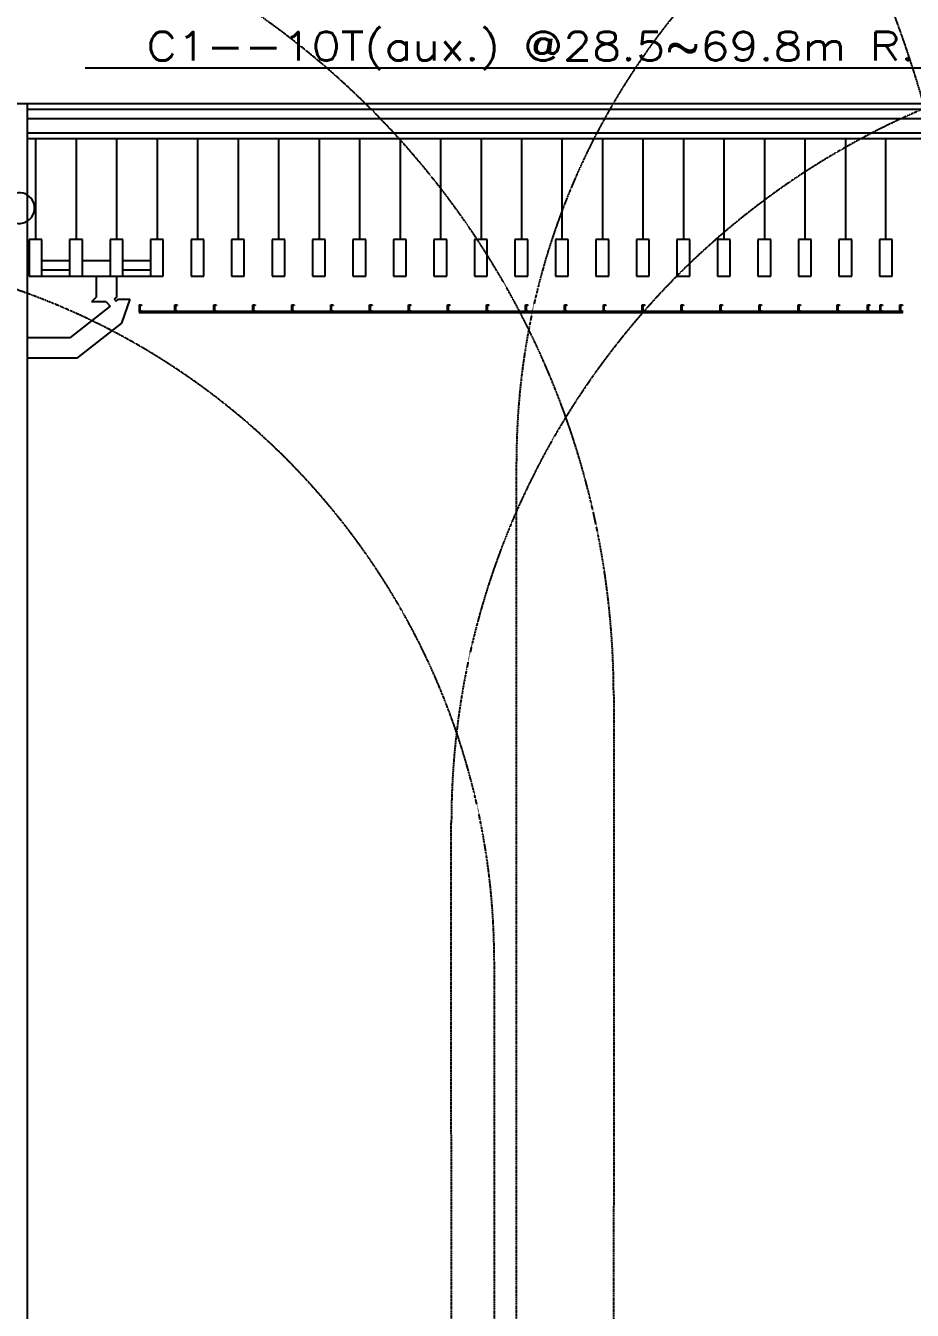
# Model space of a CAD drawing. Header units: inches. Extents: x 2621776591 to 2623670951, y 363331607 to 364354604.
# Drawn here: x 2622564794 to 2622639680, y 364036610 to 364145057 of the extents above; entities that cross this region are included whole.
import ezdxf

# ---------------------------------------------------------------- set-up
doc = ezdxf.new("R2010")
doc.units = ezdxf.units.IN
doc.header["$MEASUREMENT"] = 0
doc.linetypes.add('BORDERX2', pattern=[3.5, 1, -0.5, 1, -0.5, 0, -0.5])
doc.layers.add('CRANE', color=7, linetype='Continuous', true_color=0x7f3f7f)
for name, color, linetype in [('DOCK GATE', 7, 'Continuous'), ('PIER', 7, 'Continuous'), ('PLAN', 2, 'Continuous'), ('THRUST BLOCK', 7, 'Continuous')]:
    doc.layers.add(name, color=color, linetype=linetype)
doc.styles.add('ROMANS', font='romans')

msp = doc.modelspace()

# ---------------------------------------------------------------- linework, layer by layer
at = {"layer": 'CRANE', "color": 7, "linetype": 'Continuous'}
msp.add_line((2622651148.3, 364141479.1, 0), (2622569817, 364141479.1, 0), dxfattribs=at)
at = {"layer": 'CRANE', "linetype": 'BORDERX2'}
for p, q in [((2622606242, 363477803.7, 0), (2622606243.9, 364108242.3, 0)), ((2622614456.8, 364088548.4, 0), (2622614438.4, 363567024.6, 0)), ((2622600758.2, 363506844.1, 0), (2622600743.8, 364077742.3, 0)), ((2622604368.9, 364066077.7, 0), (2622604389.3, 363543612.9, 0))]:
    msp.add_line(p, q, dxfattribs=at)
for centre, radius, start, end in [((2622544434.3, 364111023.7, 0), 100006.1, 0, 180), ((2622666243.9, 364108242.3, 0), 60000, 0, 180), ((2622544411.2, 364088501.8, 0), 70045.6, 0.03814, 177.074681), ((2622666243.8, 364077742.3, 0), 65500, 0, 180), ((2622544368.9, 364066073, 0), 60000, 0, 176.795189)]:
    msp.add_arc(centre, radius, start, end, dxfattribs=at)
at = {"layer": 'DOCK GATE'}
for p, q in [((2622564943.8, 364138494.3), (2622644943.8, 364138494.3)), ((2622644943.8, 364137994.3), (2622564943.8, 364137994.3)), ((2622564943.8, 364137230.2), (2622644943.8, 364137230.2)), ((2622644943.8, 364135994.3), (2622564943.8, 364135994.3)), ((2622644943.8, 364135494.3), (2622564943.8, 364135494.3))]:
    msp.add_line(p, q, dxfattribs=at)
at = {"layer": 'PIER'}
for p in [(2622554961.3, 364138494.3), (2622564943.8, 363711609.7)]:
    msp.add_line(p, (2622564943.8, 364138494.3), dxfattribs=at)
at = {"layer": 'PLAN'}
for p, q in [((2622570748.8, 364123924.3), (2622570748.8, 364122140)), ((2622572458.8, 364123924.3), (2622572458.8, 364122140)), ((2622571943.4, 364121367.4), (2622568523.6, 364118699.2)), ((2622570748.8, 364122140), (2622570340.5, 364121731.2)), ((2622571604.5, 364121731.2), (2622570340.5, 364121731.2)), ((2622571604.5, 364121731.2), (2622571943.4, 364121367.4)), ((2622572458.8, 364122140), (2622572280.1, 364121961.1)), ((2622572280.1, 364121961.1), (2622572436.9, 364121792.8)), ((2622572436.9, 364121792.8), (2622572621.8, 364121965)), ((2622572621.8, 364121965), (2622573596, 364121965)), ((2622573596, 364121965), (2622572895.6, 364119941.4)), ((2622574369.6, 364121481.4), (2622574572.4, 364121481.4)), ((2622574369.6, 364121481.4), (2622574369.6, 364120837)), ((2622574369.6, 364121428.9), (2622574369.6, 364121428.9)), ((2622574572.4, 364121428.9), (2622574422, 364121428.9)), ((2622574422, 364121428.9), (2622574422, 364120976.8)), ((2622574572.4, 364121481.4), (2622574572.4, 364121428.9)), ((2622577394.6, 364120924.3), (2622577394.6, 364121481.4)), ((2622577394.6, 364121481.4), (2622577597.4, 364121481.4)), ((2622577394.6, 364120924.3), (2622577394.6, 364121481.4)), ((2622577394.6, 364121428.9), (2622577394.6, 364121428.9)), ((2622577447, 364121428.9), (2622577447, 364120976.8)), ((2622577447, 364121428.9), (2622577597.4, 364121428.9)), ((2622577597.4, 364121481.4), (2622577597.4, 364121428.9)), ((2622580684.6, 364120924.3), (2622580684.6, 364121481.4)), ((2622580684.6, 364121481.4), (2622580887.4, 364121481.4)), ((2622580684.6, 364121428.9), (2622580684.6, 364121428.9)), ((2622580737, 364121428.9), (2622580737, 364120976.8)), ((2622580887.4, 364121428.9), (2622580737, 364121428.9)), ((2622580887.4, 364121481.4), (2622580887.4, 364121428.9)), ((2622583974.6, 364120924.3), (2622583974.6, 364121481.4)), ((2622583974.6, 364121481.4), (2622584177.4, 364121481.4)), ((2622583974.6, 364121428.9), (2622583974.6, 364121428.9)), ((2622584027, 364121428.9), (2622584027, 364120976.8)), ((2622584177.4, 364121428.9), (2622584027, 364121428.9)), ((2622584177.4, 364121481.4), (2622584177.4, 364121428.9)), ((2622587264.6, 364121481.4), (2622587467.4, 364121481.4)), ((2622587264.6, 364120924.3), (2622587264.6, 364121481.4)), ((2622587264.6, 364121428.9), (2622587264.6, 364121428.9)), ((2622587467.4, 364121428.9), (2622587317, 364121428.9)), ((2622587317, 364121428.9), (2622587317, 364120976.8)), ((2622587467.4, 364121481.4), (2622587467.4, 364121428.9)), ((2622590554.6, 364120924.3), (2622590554.6, 364121481.4)), ((2622590554.6, 364121481.4), (2622590757.4, 364121481.4)), ((2622590554.6, 364121428.9), (2622590554.6, 364121428.9)), ((2622590757.4, 364121428.9), (2622590607, 364121428.9)), ((2622590607, 364121428.9), (2622590607, 364120976.8)), ((2622590757.4, 364121481.4), (2622590757.4, 364121428.9)), ((2622593844.6, 364120924.3), (2622593844.6, 364121481.4)), ((2622593844.6, 364121481.4), (2622594047.4, 364121481.4)), ((2622593844.6, 364121428.9), (2622593844.6, 364121428.9)), ((2622594047.4, 364121428.9), (2622593897, 364121428.9)), ((2622593897, 364121428.9), (2622593897, 364120976.8)), ((2622594047.4, 364121481.4), (2622594047.4, 364121428.9)), ((2622597134.6, 364120924.3), (2622597134.6, 364121481.4)), ((2622597134.6, 364121481.4), (2622597337.4, 364121481.4)), ((2622597134.6, 364121428.9), (2622597134.6, 364121428.9)), ((2622597187, 364121428.9), (2622597187, 364120976.8)), ((2622597337.4, 364121428.9), (2622597187, 364121428.9)), ((2622597337.4, 364121481.4), (2622597337.4, 364121428.9)), ((2622600424.6, 364120924.3), (2622600424.6, 364121481.4)), ((2622600424.6, 364121481.4), (2622600627.4, 364121481.4)), ((2622600424.6, 364121428.9), (2622600424.6, 364121428.9)), ((2622600627.4, 364121428.9), (2622600477, 364121428.9)), ((2622600477, 364121428.9), (2622600477, 364120976.8)), ((2622600627.4, 364121481.4), (2622600627.4, 364121428.9)), ((2622603714.6, 364121481.4), (2622603917.4, 364121481.4)), ((2622603714.6, 364120924.3), (2622603714.6, 364121481.4)), ((2622603714.6, 364121428.9), (2622603714.6, 364121428.9)), ((2622603917.4, 364121428.9), (2622603767, 364121428.9)), ((2622603767, 364121428.9), (2622603767, 364120976.8)), ((2622603917.4, 364121481.4), (2622603917.4, 364121428.9)), ((2622607004.6, 364121481.4), (2622607207.4, 364121481.4)), ((2622607004.6, 364120924.3), (2622607004.6, 364121481.4)), ((2622607004.6, 364121428.9), (2622607004.6, 364121428.9)), ((2622607207.4, 364121428.9), (2622607057, 364121428.9)), ((2622607057, 364121428.9), (2622607057, 364120976.8)), ((2622607207.4, 364121481.4), (2622607207.4, 364121428.9)), ((2622610294.6, 364120924.3), (2622610294.6, 364121481.4)), ((2622610294.6, 364121481.4), (2622610497.4, 364121481.4)), ((2622610294.6, 364121428.9), (2622610294.6, 364121428.9)), ((2622610347, 364121428.9), (2622610347, 364120976.8)), ((2622610497.4, 364121428.9), (2622610347, 364121428.9)), ((2622610497.4, 364121481.4), (2622610497.4, 364121428.9)), ((2622613584.6, 364121481.4), (2622613787.4, 364121481.4)), ((2622613584.6, 364120924.3), (2622613584.6, 364121481.4)), ((2622613584.6, 364121428.9), (2622613584.6, 364121428.9)), ((2622613637, 364121428.9), (2622613637, 364120976.8)), ((2622613787.4, 364121428.9), (2622613637, 364121428.9)), ((2622613787.4, 364121481.4), (2622613787.4, 364121428.9)), ((2622616874.6, 364120924.3), (2622616874.6, 364121481.4)), ((2622616874.6, 364121481.4), (2622617077.4, 364121481.4)), ((2622616874.6, 364121428.9), (2622616874.6, 364121428.9)), ((2622617077.4, 364121428.9), (2622616927, 364121428.9)), ((2622616927, 364121428.9), (2622616927, 364120976.8)), ((2622617077.4, 364121481.4), (2622617077.4, 364121428.9)), ((2622620164.6, 364120924.3), (2622620164.6, 364121481.4)), ((2622620164.6, 364121481.4), (2622620367.4, 364121481.4)), ((2622620164.6, 364121428.9), (2622620164.6, 364121428.9)), ((2622620367.4, 364121428.9), (2622620217, 364121428.9)), ((2622620217, 364121428.9), (2622620217, 364120976.8)), ((2622620367.4, 364121481.4), (2622620367.4, 364121428.9)), ((2622623454.6, 364121481.4), (2622623657.4, 364121481.4)), ((2622623454.6, 364120924.3), (2622623454.6, 364121481.4)), ((2622623454.6, 364121428.9), (2622623454.6, 364121428.9)), ((2622623657.4, 364121428.9), (2622623507, 364121428.9)), ((2622623507, 364121428.9), (2622623507, 364120976.8)), ((2622623657.4, 364121481.4), (2622623657.4, 364121428.9)), ((2622626744.6, 364120924.3), (2622626744.6, 364121481.4)), ((2622626744.6, 364121481.4), (2622626947.4, 364121481.4)), ((2622626744.6, 364121428.9), (2622626744.6, 364121428.9)), ((2622626797, 364121428.9), (2622626797, 364120976.8)), ((2622626947.4, 364121428.9), (2622626797, 364121428.9)), ((2622626947.4, 364121481.4), (2622626947.4, 364121428.9)), ((2622630034.6, 364121481.4), (2622630237.4, 364121481.4)), ((2622630034.6, 364120924.3), (2622630034.6, 364121481.4)), ((2622630034.6, 364121428.9), (2622630034.6, 364121428.9)), ((2622630087, 364121428.9), (2622630087, 364120976.8)), ((2622630237.4, 364121428.9), (2622630087, 364121428.9)), ((2622630237.4, 364121481.4), (2622630237.4, 364121428.9)), ((2622633337.3, 364121481.4), (2622633540.2, 364121481.4)), ((2622633337.3, 364120924.3), (2622633337.3, 364121481.4)), ((2622633337.3, 364121428.9), (2622633337.3, 364121428.9)), ((2622633540.2, 364121428.9), (2622633389.8, 364121428.9)), ((2622633389.8, 364121428.9), (2622633389.8, 364120976.8)), ((2622633540.2, 364121481.4), (2622633540.2, 364121428.9)), ((2622635887.3, 364120924.3), (2622635887.3, 364121481.4)), ((2622635887.3, 364121481.4), (2622636090.2, 364121481.4)), ((2622635887.3, 364121428.9), (2622635887.3, 364121428.9)), ((2622635939.8, 364121428.9), (2622635939.8, 364120976.8)), ((2622636090.2, 364121428.9), (2622635939.8, 364121428.9)), ((2622636090.2, 364121481.4), (2622636090.2, 364121428.9)), ((2622636952.3, 364120924.3), (2622636952.3, 364121481.4)), ((2622636952.3, 364121481.4), (2622637155.2, 364121481.4)), ((2622636952.3, 364121428.9), (2622636952.3, 364121428.9)), ((2622637004.8, 364121428.9), (2622637004.8, 364120976.8)), ((2622637155.2, 364121428.9), (2622637004.8, 364121428.9)), ((2622637155.2, 364121481.4), (2622637155.2, 364121428.9)), ((2622638637.3, 364121481.4), (2622638840.2, 364121481.4)), ((2622638637.3, 364120924.3), (2622638637.3, 364121481.4)), ((2622638637.3, 364121428.9), (2622638637.3, 364121428.9)), ((2622638840.2, 364121428.9), (2622638689.8, 364121428.9)), ((2622638689.8, 364121428.9), (2622638689.8, 364120976.8)), ((2622638840.2, 364121481.4), (2622638840.2, 364121428.9)), ((2622574422, 364120976.8), (2622574572.4, 364120976.8)), ((2622574572.4, 364120976.8), (2622574572.4, 364120924.3)), ((2622577394.6, 364120976.8), (2622577394.6, 364120976.8)), ((2622577447, 364120976.8), (2622577597.4, 364120976.8)), ((2622577597.4, 364120976.8), (2622577597.4, 364120924.3)), ((2622580684.6, 364120976.8), (2622580684.6, 364120976.8)), ((2622580737, 364120976.8), (2622580887.4, 364120976.8)), ((2622580887.4, 364120976.8), (2622580887.4, 364120924.3)), ((2622583974.6, 364120976.8), (2622583974.6, 364120976.8)), ((2622584027, 364120976.8), (2622584177.4, 364120976.8)), ((2622584177.4, 364120976.8), (2622584177.4, 364120924.3)), ((2622587264.6, 364120976.8), (2622587264.6, 364120976.8)), ((2622587317, 364120976.8), (2622587467.4, 364120976.8)), ((2622587467.4, 364120976.8), (2622587467.4, 364120924.3)), ((2622590554.6, 364120976.8), (2622590554.6, 364120976.8)), ((2622590607, 364120976.8), (2622590757.4, 364120976.8)), ((2622590757.4, 364120976.8), (2622590757.4, 364120924.3)), ((2622593844.6, 364120976.8), (2622593844.6, 364120976.8)), ((2622593897, 364120976.8), (2622594047.4, 364120976.8)), ((2622594047.4, 364120976.8), (2622594047.4, 364120924.3)), ((2622597134.6, 364120976.8), (2622597134.6, 364120976.8)), ((2622597187, 364120976.8), (2622597337.4, 364120976.8)), ((2622597337.4, 364120976.8), (2622597337.4, 364120924.3)), ((2622600424.6, 364120976.8), (2622600424.6, 364120976.8)), ((2622600477, 364120976.8), (2622600627.4, 364120976.8)), ((2622600627.4, 364120976.8), (2622600627.4, 364120924.3)), ((2622603714.6, 364120976.8), (2622603714.6, 364120976.8)), ((2622603767, 364120976.8), (2622603917.4, 364120976.8)), ((2622603917.4, 364120976.8), (2622603917.4, 364120924.3)), ((2622607004.6, 364120976.8), (2622607004.6, 364120976.8)), ((2622607057, 364120976.8), (2622607207.4, 364120976.8)), ((2622607207.4, 364120976.8), (2622607207.4, 364120924.3)), ((2622610294.6, 364120976.8), (2622610294.6, 364120976.8)), ((2622610347, 364120976.8), (2622610497.4, 364120976.8)), ((2622610497.4, 364120976.8), (2622610497.4, 364120924.3)), ((2622613584.6, 364120976.8), (2622613584.6, 364120976.8)), ((2622613637, 364120976.8), (2622613787.4, 364120976.8)), ((2622613787.4, 364120976.8), (2622613787.4, 364120924.3)), ((2622616874.6, 364120976.8), (2622616874.6, 364120976.8)), ((2622616927, 364120976.8), (2622617077.4, 364120976.8)), ((2622617077.4, 364120976.8), (2622617077.4, 364120924.3)), ((2622620164.6, 364120976.8), (2622620164.6, 364120976.8)), ((2622620217, 364120976.8), (2622620367.4, 364120976.8)), ((2622620367.4, 364120976.8), (2622620367.4, 364120924.3)), ((2622623454.6, 364120976.8), (2622623454.6, 364120976.8)), ((2622623507, 364120976.8), (2622623657.4, 364120976.8)), ((2622623657.4, 364120976.8), (2622623657.4, 364120924.3)), ((2622626744.6, 364120976.8), (2622626744.6, 364120976.8)), ((2622626797, 364120976.8), (2622626947.4, 364120976.8)), ((2622626947.4, 364120976.8), (2622626947.4, 364120924.3)), ((2622630034.6, 364120976.8), (2622630034.6, 364120976.8)), ((2622630087, 364120976.8), (2622630237.4, 364120976.8)), ((2622630237.4, 364120976.8), (2622630237.4, 364120924.3)), ((2622633337.3, 364120976.8), (2622633337.3, 364120976.8)), ((2622633389.8, 364120976.8), (2622633540.2, 364120976.8)), ((2622633540.2, 364120976.8), (2622633540.2, 364120924.3)), ((2622635887.3, 364120976.8), (2622635887.3, 364120976.8)), ((2622635939.8, 364120976.8), (2622636090.2, 364120976.8)), ((2622636090.2, 364120976.8), (2622636090.2, 364120924.3)), ((2622636952.3, 364120976.8), (2622636952.3, 364120976.8)), ((2622637004.8, 364120976.8), (2622637155.2, 364120976.8)), ((2622637155.2, 364120976.8), (2622637155.2, 364120924.3)), ((2622638637.3, 364120976.8), (2622638637.3, 364120976.8)), ((2622638689.8, 364120976.8), (2622638840.2, 364120976.8)), ((2622572895.6, 364119941.4), (2622569111.7, 364116989.2)), ((2622568523.6, 364118699.2), (2622564943.8, 364118699.2)), ((2622569111.7, 364116989.2), (2622564943.8, 364116989.2))]:
    msp.add_line(p, q, dxfattribs=at)
for points in [[(2622574369.6, 364120837), (2622638840.2, 364120837), (2622638840.2, 364120976.8)], [(2622638840.2, 364120924.3), (2622574369.6, 364120924.3)]]:
    msp.add_lwpolyline(points, dxfattribs=at)
msp.add_arc((2622564249.8, 364129662.3), 1300, 246.820931, 113.179069, dxfattribs=at)
at = {"layer": 'THRUST BLOCK'}
for p, q in [((2622565658.8, 364126994.3), (2622565658.8, 364135494.3)), ((2622569078.8, 364126994.3), (2622569078.8, 364135494.3)), ((2622572498.8, 364126994.3), (2622572498.8, 364135494.3)), ((2622575918.8, 364126994.3), (2622575918.8, 364135494.3)), ((2622579338.8, 364126994.3), (2622579338.8, 364135494.3)), ((2622582758.8, 364126994.3), (2622582758.8, 364135494.3)), ((2622586178.8, 364126994.3), (2622586178.8, 364135494.3)), ((2622589598.8, 364126994.3), (2622589598.8, 364135494.3)), ((2622593018.8, 364126994.3), (2622593018.8, 364135494.3)), ((2622596438.8, 364126994.3), (2622596438.8, 364135494.3)), ((2622599858.8, 364126994.3), (2622599858.8, 364135494.3)), ((2622603278.8, 364126994.3), (2622603278.8, 364135494.3)), ((2622606698.8, 364126994.3), (2622606698.8, 364135494.3)), ((2622610118.8, 364126994.3), (2622610118.8, 364135494.3)), ((2622613538.8, 364126994.3), (2622613538.8, 364135494.3)), ((2622616958.8, 364126994.3), (2622616958.8, 364135494.3)), ((2622620378.8, 364126994.3), (2622620378.8, 364135494.3)), ((2622623798.8, 364126994.3), (2622623798.8, 364135494.3)), ((2622627218.8, 364126994.3), (2622627218.8, 364135494.3)), ((2622630638.8, 364126994.3), (2622630638.8, 364135494.3)), ((2622634058.8, 364126994.3), (2622634058.8, 364135494.3)), ((2622637438.8, 364126994.3), (2622637438.8, 364135494.3)), ((2622565078.8, 364126994.3), (2622565078.8, 364123924.3)), ((2622566158.8, 364126994.3), (2622565078.8, 364126994.3)), ((2622566158.8, 364123924.3), (2622566158.8, 364126994.3)), ((2622569578.8, 364126994.3), (2622568498.8, 364126994.3)), ((2622568498.8, 364126994.3), (2622568498.8, 364123924.3)), ((2622569578.8, 364123924.3), (2622569578.8, 364126994.3)), ((2622571918.8, 364126994.3), (2622571918.8, 364123924.3)), ((2622572998.8, 364126994.3), (2622571918.8, 364126994.3)), ((2622572998.8, 364123924.3), (2622572998.8, 364126994.3)), ((2622575338.8, 364126994.3), (2622575338.8, 364123924.3)), ((2622576418.8, 364126994.3), (2622575338.8, 364126994.3)), ((2622576418.8, 364123924.3), (2622576418.8, 364126994.3)), ((2622579838.8, 364126994.3), (2622578758.8, 364126994.3)), ((2622578758.8, 364126994.3), (2622578758.8, 364123924.3)), ((2622579838.8, 364123924.3), (2622579838.8, 364126994.3)), ((2622583258.8, 364126994.3), (2622582178.8, 364126994.3)), ((2622582178.8, 364126994.3), (2622582178.8, 364123924.3)), ((2622583258.8, 364123924.3), (2622583258.8, 364126994.3)), ((2622586678.8, 364126994.3), (2622585598.8, 364126994.3)), ((2622585598.8, 364126994.3), (2622585598.8, 364123924.3)), ((2622586678.8, 364123924.3), (2622586678.8, 364126994.3)), ((2622590098.8, 364126994.3), (2622589018.8, 364126994.3)), ((2622589018.8, 364126994.3), (2622589018.8, 364123924.3)), ((2622590098.8, 364123924.3), (2622590098.8, 364126994.3)), ((2622593518.8, 364126994.3), (2622592438.8, 364126994.3)), ((2622592438.8, 364126994.3), (2622592438.8, 364123924.3)), ((2622593518.8, 364123924.3), (2622593518.8, 364126994.3)), ((2622596938.8, 364126994.3), (2622595858.8, 364126994.3)), ((2622595858.8, 364126994.3), (2622595858.8, 364123924.3)), ((2622596938.8, 364123924.3), (2622596938.8, 364126994.3)), ((2622600358.8, 364126994.3), (2622599278.8, 364126994.3)), ((2622599278.8, 364126994.3), (2622599278.8, 364123924.3)), ((2622600358.8, 364123924.3), (2622600358.8, 364126994.3)), ((2622603778.8, 364126994.3), (2622602698.8, 364126994.3)), ((2622602698.8, 364126994.3), (2622602698.8, 364123924.3)), ((2622603778.8, 364123924.3), (2622603778.8, 364126994.3)), ((2622607198.8, 364126994.3), (2622606118.8, 364126994.3)), ((2622606118.8, 364126994.3), (2622606118.8, 364123924.3)), ((2622607198.8, 364123924.3), (2622607198.8, 364126994.3)), ((2622610618.8, 364126994.3), (2622609538.8, 364126994.3)), ((2622609538.8, 364126994.3), (2622609538.8, 364123924.3)), ((2622610618.8, 364123924.3), (2622610618.8, 364126994.3)), ((2622614038.8, 364126994.3), (2622612958.8, 364126994.3)), ((2622612958.8, 364126994.3), (2622612958.8, 364123924.3)), ((2622614038.8, 364123924.3), (2622614038.8, 364126994.3)), ((2622617458.8, 364126994.3), (2622616378.8, 364126994.3)), ((2622616378.8, 364126994.3), (2622616378.8, 364123924.3)), ((2622617458.8, 364123924.3), (2622617458.8, 364126994.3)), ((2622620878.8, 364126994.3), (2622619798.8, 364126994.3)), ((2622619798.8, 364126994.3), (2622619798.8, 364123924.3)), ((2622620878.8, 364123924.3), (2622620878.8, 364126994.3)), ((2622623218.8, 364126994.3), (2622623218.8, 364123924.3)), ((2622624298.8, 364126994.3), (2622623218.8, 364126994.3)), ((2622624298.8, 364123924.3), (2622624298.8, 364126994.3)), ((2622627718.8, 364126994.3), (2622626638.8, 364126994.3)), ((2622626638.8, 364126994.3), (2622626638.8, 364123924.3)), ((2622627718.8, 364123924.3), (2622627718.8, 364126994.3)), ((2622631138.8, 364126994.3), (2622630058.8, 364126994.3)), ((2622630058.8, 364126994.3), (2622630058.8, 364123924.3)), ((2622631138.8, 364123924.3), (2622631138.8, 364126994.3)), ((2622634558.8, 364126994.3), (2622633478.8, 364126994.3)), ((2622633478.8, 364126994.3), (2622633478.8, 364123924.3)), ((2622634558.8, 364123924.3), (2622634558.8, 364126994.3)), ((2622637978.8, 364126994.3), (2622636898.8, 364126994.3)), ((2622636898.8, 364126994.3), (2622636898.8, 364123924.3)), ((2622637978.8, 364123924.3), (2622637978.8, 364126994.3)), ((2622566158.8, 364125224.3), (2622568498.8, 364125224.3)), ((2622569578.8, 364125244.3), (2622571918.8, 364125244.3)), ((2622572998.8, 364125224.3), (2622575338.8, 364125224.3)), ((2622565078.8, 364123924.3), (2622576418.8, 364123924.3)), ((2622566158.8, 364124444.3), (2622568498.8, 364124444.3)), ((2622572998.8, 364124444.3), (2622575338.8, 364124444.3)), ((2622578758.8, 364123924.3), (2622579838.8, 364123924.3)), ((2622582178.8, 364123924.3), (2622583258.8, 364123924.3)), ((2622585598.8, 364123924.3), (2622586678.8, 364123924.3)), ((2622589018.8, 364123924.3), (2622590098.8, 364123924.3)), ((2622592438.8, 364123924.3), (2622593518.8, 364123924.3)), ((2622595858.8, 364123924.3), (2622596938.8, 364123924.3)), ((2622599278.8, 364123924.3), (2622600358.8, 364123924.3)), ((2622602698.8, 364123924.3), (2622603778.8, 364123924.3)), ((2622606118.8, 364123924.3), (2622607198.8, 364123924.3)), ((2622609538.8, 364123924.3), (2622610618.8, 364123924.3)), ((2622612958.8, 364123924.3), (2622614038.8, 364123924.3)), ((2622616378.8, 364123924.3), (2622617458.8, 364123924.3)), ((2622619798.8, 364123924.3), (2622620878.8, 364123924.3)), ((2622623218.8, 364123924.3), (2622624298.8, 364123924.3)), ((2622626638.8, 364123924.3), (2622627718.8, 364123924.3)), ((2622630058.8, 364123924.3), (2622631138.8, 364123924.3)), ((2622633478.8, 364123924.3), (2622634558.8, 364123924.3)), ((2622636898.8, 364123924.3), (2622637978.8, 364123924.3))]:
    msp.add_line(p, q, dxfattribs=at)

# ---------------------------------------------------------------- texts
at = {"layer": 'CRANE', "color": 220, "style": 'ROMANS', "width": 1.2}
msp.add_text('C1--10T(aux.) @28.5~69.8m R.', height=2400, dxfattribs=at).set_placement((2622574990.7, 364142126.4, 0))

doc.saveas('drawing.dxf')
